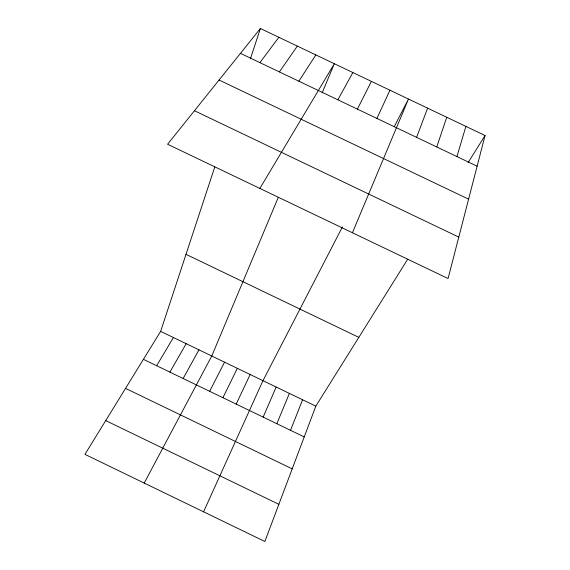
<?xml version="1.0" encoding="UTF-8"?>
<svg xmlns="http://www.w3.org/2000/svg" width="570" height="570" viewBox="0 0 570 570"><rect width="100%" height="100%" fill="white"/><g stroke="black" fill="none" stroke-linecap="round" stroke-linejoin="round"><path stroke-width="0.85" d="M485.056 135.517L448.07 278.545L167.58 144.239L260.383 28.5L485.056 135.517L468.105 162.628M456.933 156.586L465.897 126.39M407.678 259.257L315.816 406.139L264.865 541.5L84.944 454.361L160.633 331.37L214.797 166.896M250.401 58.81L260.383 28.5M436.762 146.967L446.745 117.27M416.599 137.349L427.614 108.158M290.529 430.307L302.599 399.77M276.835 423.702L289.382 393.407M278.317 197.313L211.762 356.008L144.21 483.068M322.079 92.988L334.348 63.733L259.87 188.428M352.424 232.752L408.491 99.045L394.319 126.462M263.148 417.098L276.172 387.044M203.576 511.817L262.969 380.682L342.37 227.017M376.913 118.425L389.937 90.21M236.187 404.094L250.159 374.504M222.92 397.696L237.355 368.334M357.383 109.112L371.398 81.382M209.653 391.298L224.552 362.171M183.141 378.509L198.966 349.845M337.868 99.807L352.866 72.554M169.896 372.117L186.183 343.682M156.65 365.726L173.401 337.526M298.865 81.204L315.837 54.919M279.386 71.913L297.341 46.106M259.913 62.629L278.858 37.299M240.455 53.352L477.118 166.212M219.065 80.028L468.597 199.165M194.448 110.73L458.786 237.113M185.998 254.334L358.829 337.369M160.633 331.37L315.816 406.139M143.419 359.342L304.23 436.919M125.55 388.377L292.203 468.868M105.728 420.596L278.858 504.322"/></g></svg>
